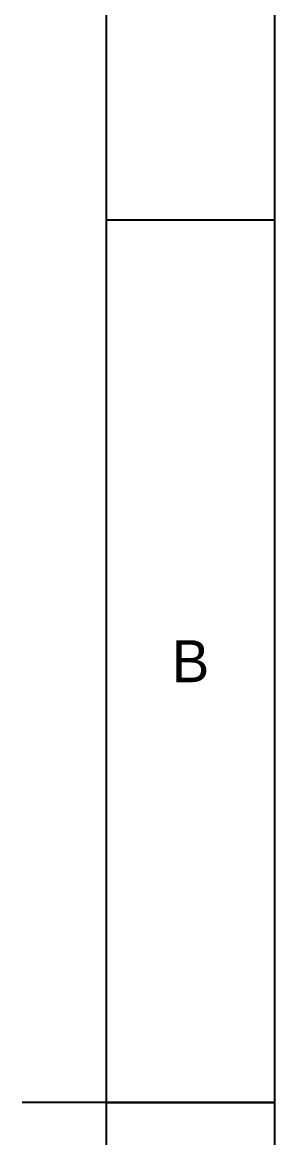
# Model space of a CAD drawing. Extents: x 0 to 297, y 0 to 210.
# Drawn here: x 282 to 297, y 102.9 to 169.2 of the extents above; entities that cross this region are included whole.
import ezdxf
from ezdxf.enums import TextEntityAlignment as Align

# ---------------------------------------------------------------- set-up
doc = ezdxf.new("R2010")
doc.units = 0
for name, color, linetype in [('FINA', 7, 'CONTINUOUS'), ('NORMA', 7, 'CONTINUOUS'), ('TEXTO', 7, 'CONTINUOUS')]:
    doc.layers.add(name, color=color, linetype=linetype)

msp = doc.modelspace()

# ---------------------------------------------------------------- linework, layer by layer
at = {"layer": 'FINA'}
for p, q in [((297, 0), (297, 210)), ((287, 157.5), (297, 157.5)), ((287, 105), (297, 105))]:
    msp.add_line(p, q, dxfattribs=at)
at = {"layer": 'NORMA'}
for p, q in [((287, 10), (287, 200)), ((297, 105), (282, 105))]:
    msp.add_line(p, q, dxfattribs=at)

# ---------------------------------------------------------------- texts
at = {"layer": 'TEXTO'}
msp.add_text('B', height=2.5, dxfattribs=at).set_placement((292, 131.25), align=Align.MIDDLE_CENTER)

doc.saveas('drawing.dxf')
